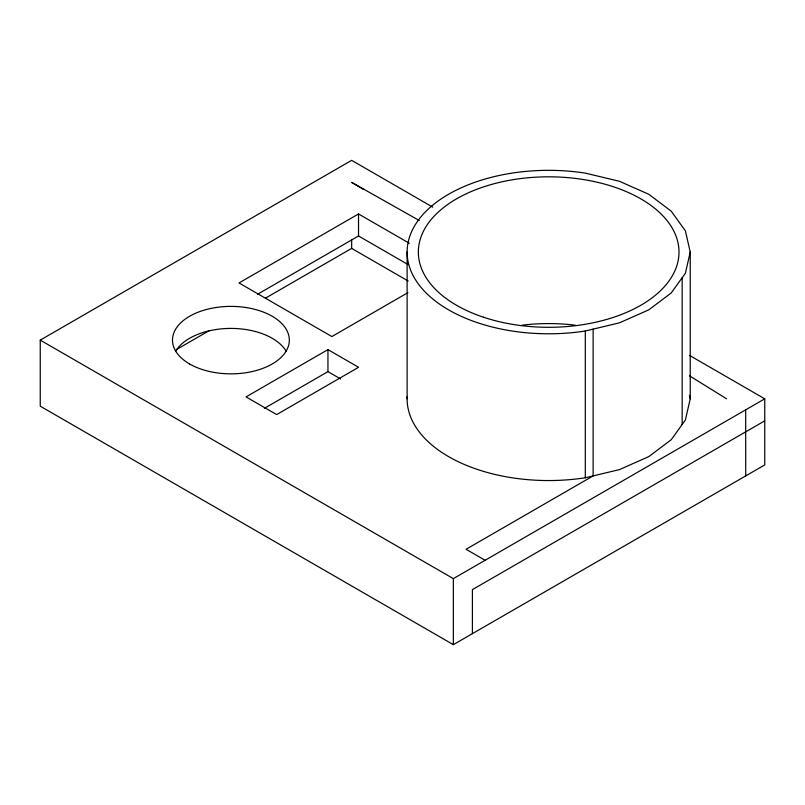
<?xml version="1.0" encoding="UTF-8"?>
<svg xmlns="http://www.w3.org/2000/svg" width="805" height="805" viewBox="0 0 805 805"><rect width="100%" height="100%" fill="white"/><g stroke="black" fill="none" stroke-linecap="round" stroke-linejoin="round"><path stroke-width="1.21" d="M407.119 252.066A141.559 81.728 0 0 1 585.305 173.115L619.448 181.286L648.77 194.267L671.259 211.202L685.407 230.904L690.227 252.066L685.407 273.217L671.259 292.929L648.77 309.855L619.448 322.835L585.305 331.006A141.559 81.728 0 0 1 407.119 252.066L407.119 398.827M690.227 252.066L690.227 398.827L685.407 419.979L671.259 439.691L648.77 456.616L619.448 469.607L585.305 477.768A141.559 81.728 0 0 1 407.169 396.473M689.644 355.468L764.75 398.827L764.75 464.928L453.346 644.664L40.25 406.173L40.25 340.123L351.654 160.336L432.768 207.157M409.282 243.251L358.527 213.949L239.015 282.958L331.871 336.56L407.924 292.648M257.479 294.308L358.527 235.966L408.195 264.644M176.365 349.601L209.028 330.744M265.65 298.051L351.654 248.393L408.185 281.026M327.947 349.612L246.038 396.905L276.658 414.585L358.567 367.291L327.947 349.612L327.947 371.628L264.362 408.346M40.25 340.123L453.346 578.624L764.75 398.827M764.75 420.844L472.404 589.632L472.404 633.656M419.314 220.55L351.654 182.353L363.508 189.427M327.947 371.628L340.616 378.944M485.123 560.27L466.055 549.272L593.124 475.906L593.124 329.134M689.543 375.844L726.623 398.827M689.422 395.305L690.227 398.827M745.732 475.856L745.682 409.836M682.167 277.725L682.167 424.497M585.305 331.006L585.305 477.768M453.346 578.624L453.346 644.664M358.527 213.949L358.527 235.966M351.654 239.83L351.654 248.393M175.581 351.302A58.423 33.73 0 0 1 230.904 328.41A58.423 33.73 0 0 1 286.238 351.302M522.284 325.15A130.319 75.237 0 0 1 575.062 325.15M189.598 363.971A58.423 33.73 0 0 0 287.335 348.857A58.423 33.73 0 0 0 215.79 307.54A58.423 33.73 0 0 0 189.598 363.971M483.513 317.22A130.319 75.237 0 0 0 678.997 252.066A130.319 75.237 0 0 0 483.513 186.901A130.319 75.237 0 0 0 483.513 317.22"/></g></svg>
